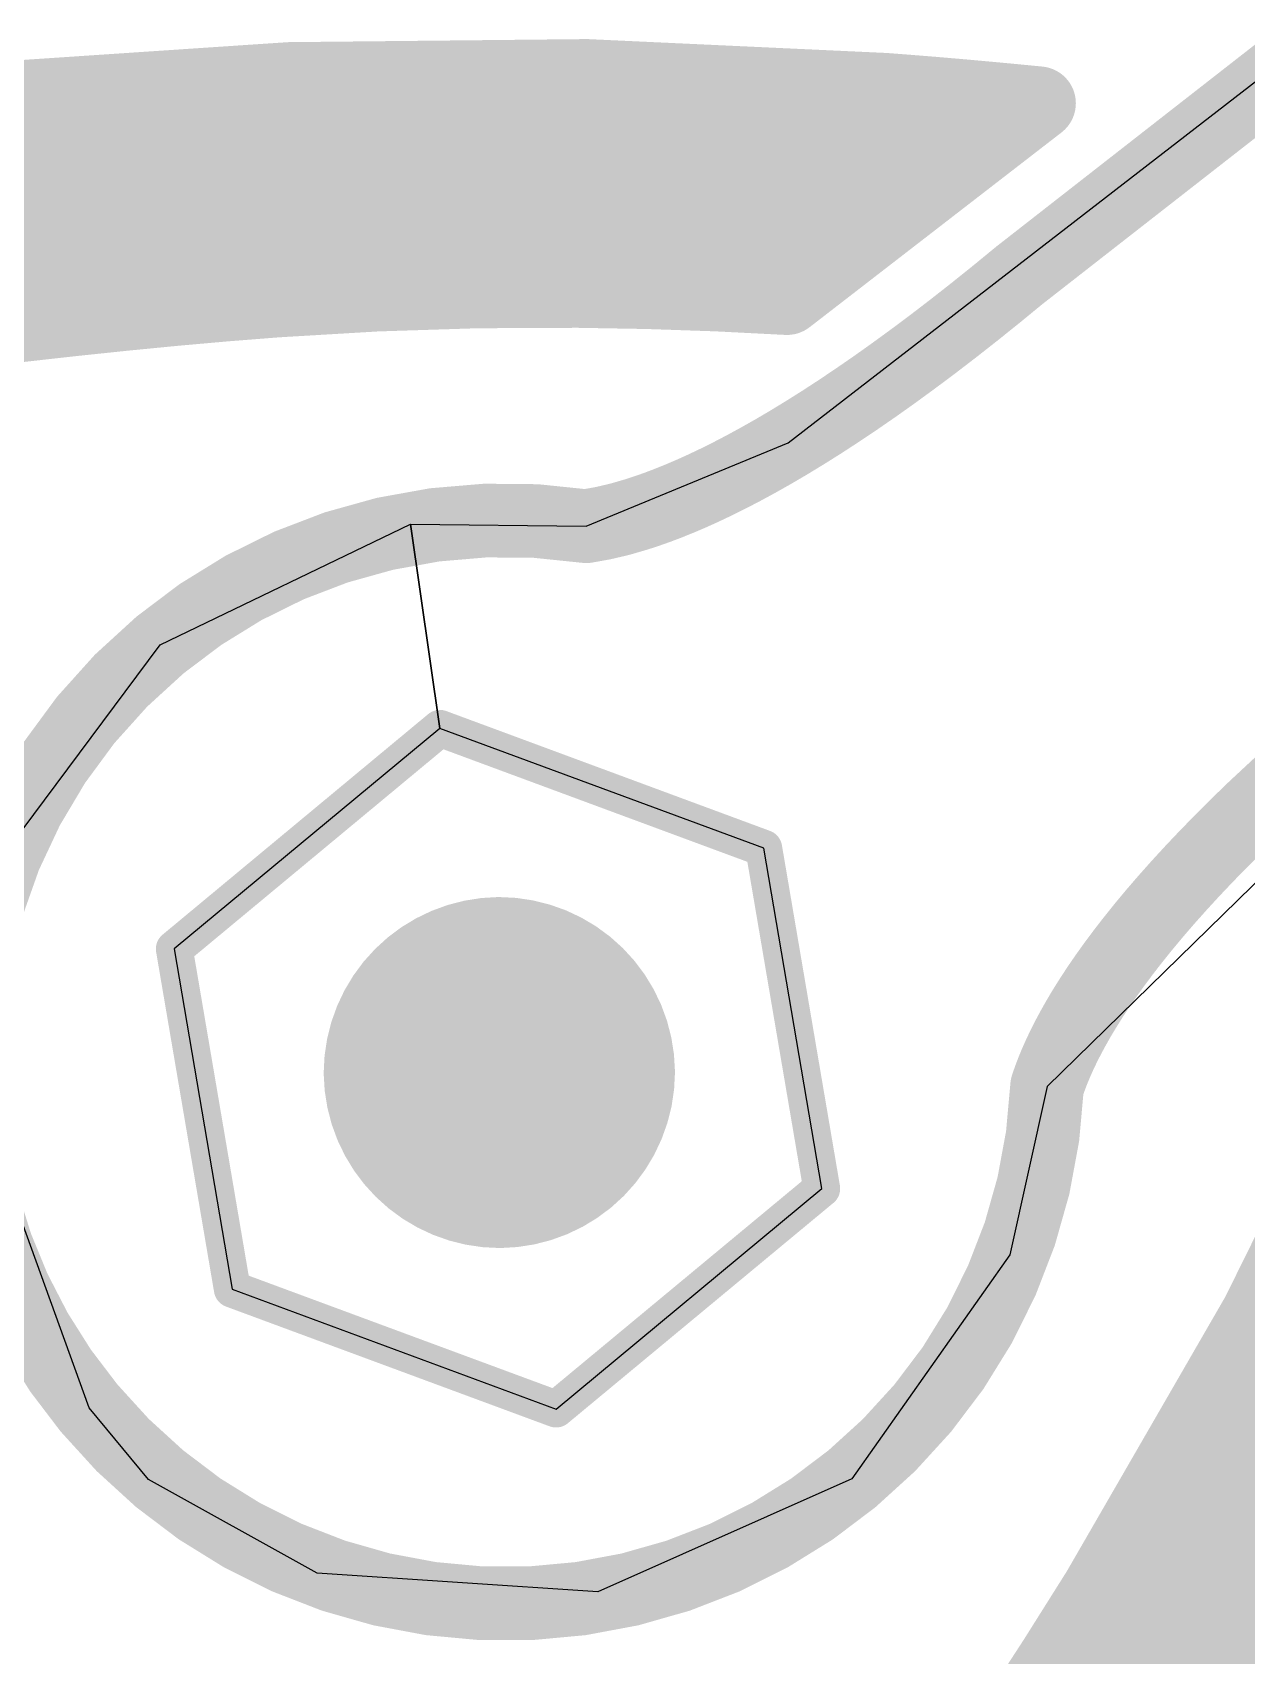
# Model space of a CAD drawing. Header units: inches. Extents: x 1.54 to 6.34, y 2.18 to 2.72.
# Drawn here: x 1.6438 to 1.7086, y 2.5396 to 2.6263 of the extents above; entities that cross this region are included whole.
import ezdxf

# ---------------------------------------------------------------- set-up
doc = ezdxf.new("R2010")
doc.units = ezdxf.units.IN
doc.header["$MEASUREMENT"] = 0
doc.layers.add('Top Overlay', color=2, linetype='Continuous')

msp = doc.modelspace()

# ---------------------------------------------------------------- hatches: boundary and pattern name
at = {"layer": 'Top Overlay'}
for points in [[(1.6141732, 2.6181102), (1.6157036, 2.6071423), (1.6486666, 2.6112263), (1.6729236, 2.6124609), (1.6840986, 2.6120793), (1.6975556, 2.6224813), (1.663, 2.624), (1.6301177, 2.6213294), (1.6133947, 2.6185634)], [(1.7372174, 2.5930238), (1.7184923, 2.5505314), (1.694, 2.512), (1.6727896, 2.4890633), (1.6524628, 2.472322), (1.6311396, 2.4623118), (1.618, 2.462), (1.6042979, 2.4665331), (1.5967119, 2.4759183), (1.5921053, 2.4910759), (1.5914962, 2.5037194), (1.5929186, 2.5190523), (1.6040556, 2.5159743), (1.6030099, 2.500468), (1.6050741, 2.4862021), (1.6086026, 2.4787507), (1.6154798, 2.4734727), (1.6223642, 2.4725673), (1.633, 2.473), (1.64703, 2.4827083), (1.663, 2.496), (1.6935516, 2.5320562), (1.715, 2.57), (1.7233756, 2.5888333), (1.7307816, 2.5956493)], [(1.6687076, 2.5781303), (1.674, 2.576), (1.6761486, 2.5707553), (1.674, 2.565), (1.6687665, 2.5633252), (1.664, 2.566), (1.6613245, 2.5706961), (1.665, 2.577)]]:
    msp.add_hatch(color=2, dxfattribs=at).paths.add_polyline_path(points)

# ---------------------------------------------------------------- linework, layer by layer
for p, q in [((1.6841666, 2.6043521), (1.7668981, 2.6683645)), ((1.7795276, 2.6496063), (1.6979885, 2.5699893)), ((1.6733756, 2.5998993), (1.6841666, 2.6043521)), ((1.6506175, 2.5935564), (1.664, 2.6)), ((1.6655636, 2.5891063), (1.664, 2.6)), ((1.664, 2.6), (1.6733756, 2.5998993)), ((1.664, 2.6), (1.6655636, 2.5891063)), ((1.642, 2.582), (1.6506175, 2.5935564)), ((1.6655636, 2.5891063), (1.6513796, 2.5773293)), ((1.6828566, 2.5827043), (1.6655636, 2.5891063)), ((1.6859536, 2.5645283), (1.6828566, 2.5827043)), ((1.6513796, 2.5773293), (1.6544776, 2.5591573)), ((1.6468246, 2.5528173), (1.6401606, 2.5712743)), ((1.6979885, 2.5699893), (1.696, 2.561)), ((1.6717666, 2.5527593), (1.6859536, 2.5645283)), ((1.696, 2.561), (1.6875636, 2.5490323)), ((1.6544776, 2.5591573), (1.6717666, 2.5527593)), ((1.65, 2.549), (1.6468246, 2.5528173)), ((1.659, 2.544), (1.65, 2.549)), ((1.6875636, 2.5490323), (1.674, 2.543)), ((1.674, 2.543), (1.659, 2.544))]:
    msp.add_line(p, q, dxfattribs=at)
for points, const_width in [([(1.7060513, 2.6207449), (1.7290404, 2.6386843)], 0.003937), ([(1.6892736, 2.6232043), (1.6901188, 2.6231409)], 0.003937), ([(1.6901188, 2.6231409), (1.691796, 2.6230071)], 0.003937), ([(1.6840986, 2.6120793), (1.6975556, 2.6224813)], 0.003937), ([(1.6840986, 2.6120793), (1.6975556, 2.6224813)], 0.003937), ([(1.691796, 2.6230071), (1.6934574, 2.6228649)], 0.003937), ([(1.6934574, 2.6228649), (1.6951051, 2.6227157)], 0.003937), ([(1.6951051, 2.6227157), (1.6959245, 2.6226388)], 0.003937), ([(1.6959245, 2.6226388), (1.6975556, 2.6224813)], 0.003937), ([(1.7009515, 2.6167638), (1.7060513, 2.6207449)], 0.003937), ([(1.6964926, 2.6132823), (1.7009515, 2.6167638)], 0.003937), ([(1.6541032, 2.6117324), (1.6568166, 2.6119463)], 0.003937), ([(1.643233, 2.6106377), (1.6459482, 2.6109407)], 0.003937), ([(1.6459482, 2.6109407), (1.6486666, 2.6112263)], 0.003937), ([(1.6486666, 2.6112263), (1.6513858, 2.6114913)], 0.003937), ([(1.6513858, 2.6114913), (1.6541032, 2.6117324)], 0.003937), ([(1.6405234, 2.6103206), (1.643233, 2.6106377)], 0.003937), ([(1.6513796, 2.5773293), (1.6655636, 2.5891063)], 0.0019685), ([(1.6655636, 2.5891063), (1.6828566, 2.5827043)], 0.0019685), ([(1.6828566, 2.5827043), (1.6859536, 2.5645283)], 0.0019685), ([(1.6513796, 2.5773293), (1.6544776, 2.5591573)], 0.0019685), ([(1.6717666, 2.5527593), (1.6859536, 2.5645283)], 0.0019685), ([(1.6544776, 2.5591573), (1.6717666, 2.5527593)], 0.0019685)]:
    msp.add_lwpolyline(points, dxfattribs=dict(at, const_width=const_width))
at = {"layer": 'Top Overlay', "const_width": 0.003937}
for points in [[(1.6416609, 2.6227135, -0.0425312754462123), (1.6892736, 2.6232043)], [(1.6964926, 2.6132823, -0.0081977429146186), (1.6929807, 2.6104609)], [(1.6568166, 2.6119463, -0.0206124938510385), (1.6729236, 2.6124609)], [(1.6729236, 2.6124609, -0.0126376606263574), (1.6840987, 2.6120793)], [(1.6929807, 2.6104609, -0.0090666032042008), (1.6897624, 2.6080531)], [(1.6897625, 2.6080531, -0.0100534380771479), (1.6868278, 2.6060273)], [(1.6868278, 2.6060273, -0.0111725070261735), (1.6841666, 2.6043521)], [(1.6841666, 2.6043522, -0.012436935190433), (1.6817688, 2.6029961)], [(1.6817687, 2.6029961, -0.0138563719950951), (1.6796241, 2.6019276)], [(1.6796241, 2.6019275, -0.0154332894340502), (1.6777225, 2.6011151)], [(1.6777226, 2.601115, -0.017157595995801), (1.6760541, 2.6005272)], [(1.6506176, 2.5935563, -0.2137754469454151), (1.6733756, 2.5998993)], [(1.676054, 2.6005273, -0.0398405233108291), (1.6733756, 2.5998993)], [(1.6401605, 2.5712743, -0.2237103159740812), (1.6506175, 2.5935564)], [(1.7090155, 2.5847914, -0.0178300392351002), (1.7154187, 2.5904742)], [(1.7233566, 2.5888373, -0.0483059127777593), (1.7007183, 2.5430672)], [(1.7064777, 2.58226, -0.0103802046675538), (1.7090155, 2.5847915)], [(1.7043377, 2.5799303, -0.0115127951237169), (1.7064776, 2.58226)], [(1.7025624, 2.5777988, -0.0127820654665026), (1.7043377, 2.5799303)], [(1.6613246, 2.5706963, -0.4106585694341844), (1.6687077, 2.5781304)], [(1.6687076, 2.5781303, -0.4114974332547543), (1.6761486, 2.5707553)], [(1.7011185, 2.575862, -0.0141918689424502), (1.7025625, 2.5777988)], [(1.6999726, 2.5741161, -0.0157363936294234), (1.7011186, 2.5758619)], [(1.6990911, 2.5725579, -0.0173941529553821), (1.6999725, 2.5741162)], [(1.6984409, 2.5711835, -0.0191204079031133), (1.6990911, 2.5725579)], [(1.6468246, 2.5528173, -0.1754501904674433), (1.6401606, 2.5712743)], [(1.6979886, 2.5699893, -0.0208388692858059), (1.6984409, 2.5711834)], [(1.6687666, 2.5633253, -0.410568451888091), (1.6613246, 2.5706963)], [(1.6761486, 2.5707553, -0.4110103500764024), (1.6687666, 2.5633253)], [(1.6979885, 2.5699893, -0.2120259644770764), (1.6875635, 2.5490323)], [(1.6619577, 2.5087513, -0.0581152165513748), (1.6279608, 2.5583716)], [(1.6875636, 2.5490323, -0.4143675139461365), (1.6468246, 2.5528173)], [(1.7184923, 2.5505314, -0.0757479333156054), (1.6727896, 2.4890633)], [(1.7007183, 2.5430672, -0.011491215613196), (1.6935516, 2.5320562)]]:
    msp.add_lwpolyline(points, format="xyb", dxfattribs=at)
at = {"layer": 'Top Overlay'}
for points, const_width in [([(1.6882894, 2.6232043, 1), (1.6902578, 2.6232043, 1)], 0.0019685), ([(1.6882894, 2.6232043, 1), (1.6902578, 2.6232043, 1)], 0.0019685), ([(1.6891346, 2.6231409, 1), (1.691103, 2.6231409, 1)], 0.0019685), ([(1.6891346, 2.6231409, 1), (1.691103, 2.6231409, 1)], 0.0019685), ([(1.6908118, 2.6230071, 1), (1.6927802, 2.6230071, 1)], 0.0019685), ([(1.6908118, 2.6230071, 1), (1.6927802, 2.6230071, 1)], 0.0019685), ([(1.6924732, 2.6228649, 1), (1.6944416, 2.6228649, 1)], 0.0019685), ([(1.6924732, 2.6228649, 1), (1.6944416, 2.6228649, 1)], 0.0019685), ([(1.6941209, 2.6227157, 1), (1.6960893, 2.6227157, 1)], 0.0019685), ([(1.6941209, 2.6227157, 1), (1.6960893, 2.6227157, 1)], 0.0019685), ([(1.6949403, 2.6226388, 1), (1.6969087, 2.6226388, 1)], 0.0019685), ([(1.6949403, 2.6226388, 1), (1.6969087, 2.6226388, 1)], 0.0019685), ([(1.6965714, 2.6224813, 1), (1.6985398, 2.6224813, 1)], 0.0019685), ([(1.6965714, 2.6224813, 1), (1.6985398, 2.6224813, 1)], 0.0019685), ([(1.6965714, 2.6224813, 1), (1.6985398, 2.6224813, 1)], 0.0019685), ([(1.7050671, 2.6207449, 1), (1.7070355, 2.6207449, 1)], 0.0019685), ([(1.7050671, 2.6207449, 1), (1.7070355, 2.6207449, 1)], 0.0019685), ([(1.6999673, 2.6167638, 1), (1.7019357, 2.6167638, 1)], 0.0019685), ([(1.6999673, 2.6167638, 1), (1.7019357, 2.6167638, 1)], 0.0019685), ([(1.6955084, 2.6132823, 1), (1.6974768, 2.6132823, 1)], 0.0019685), ([(1.6955084, 2.6132823, 1), (1.6974768, 2.6132823, 1)], 0.0019685), ([(1.6558324, 2.6119463, 1), (1.6578008, 2.6119463, 1)], 0.0019685), ([(1.6558324, 2.6119463, 1), (1.6578008, 2.6119463, 1)], 0.0019685), ([(1.6719394, 2.6124609, 1), (1.6739078, 2.6124609, 1)], 0.0019685), ([(1.6719394, 2.6124609, 1), (1.6739078, 2.6124609, 1)], 0.0019685), ([(1.6831144, 2.6120793, 1), (1.6850828, 2.6120793, 1)], 0.0019685), ([(1.6831144, 2.6120793, 1), (1.6850828, 2.6120793, 1)], 0.0019685), ([(1.6831145, 2.6120793, 1), (1.6850829, 2.6120793, 1)], 0.0019685), ([(1.644964, 2.6109407, 1), (1.6469324, 2.6109407, 1)], 0.0019685), ([(1.644964, 2.6109407, 1), (1.6469324, 2.6109407, 1)], 0.0019685), ([(1.6476824, 2.6112263, 1), (1.6496508, 2.6112263, 1)], 0.0019685), ([(1.6476824, 2.6112263, 1), (1.6496508, 2.6112263, 1)], 0.0019685), ([(1.6504016, 2.6114913, 1), (1.65237, 2.6114913, 1)], 0.0019685), ([(1.6504016, 2.6114913, 1), (1.65237, 2.6114913, 1)], 0.0019685), ([(1.653119, 2.6117324, 1), (1.6550874, 2.6117324, 1)], 0.0019685), ([(1.653119, 2.6117324, 1), (1.6550874, 2.6117324, 1)], 0.0019685), ([(1.6422488, 2.6106377, 1), (1.6442172, 2.6106377, 1)], 0.0019685), ([(1.6422488, 2.6106377, 1), (1.6442172, 2.6106377, 1)], 0.0019685), ([(1.6919965, 2.6104609, 1), (1.6939649, 2.6104609, 1)], 0.0019685), ([(1.6919965, 2.6104609, 1), (1.6939649, 2.6104609, 1)], 0.0019685), ([(1.6887782, 2.6080531, 1), (1.6907466, 2.6080531, 1)], 0.0019685), ([(1.6887783, 2.6080531, 1), (1.6907467, 2.6080531, 1)], 0.0019685), ([(1.6858436, 2.6060273, 1), (1.687812, 2.6060273, 1)], 0.0019685), ([(1.6858436, 2.6060273, 1), (1.687812, 2.6060273, 1)], 0.0019685), ([(1.6831824, 2.6043522, 1), (1.6851508, 2.6043522, 1)], 0.0019685), ([(1.6831824, 2.6043521, 1), (1.6851508, 2.6043521, 1)], 0.0019685), ([(1.6807845, 2.6029961, 1), (1.6827529, 2.6029961, 1)], 0.0019685), ([(1.6807846, 2.6029961, 1), (1.682753, 2.6029961, 1)], 0.0019685), ([(1.6786399, 2.6019276, 1), (1.6806083, 2.6019276, 1)], 0.0019685), ([(1.6786399, 2.6019275, 1), (1.6806083, 2.6019275, 1)], 0.0019685), ([(1.6767383, 2.6011151, 1), (1.6787067, 2.6011151, 1)], 0.0019685), ([(1.6767384, 2.601115, 1), (1.6787068, 2.601115, 1)], 0.0019685), ([(1.6723914, 2.5998993, 1), (1.6743598, 2.5998993, 1)], 0.0019685), ([(1.6723914, 2.5998993, 1), (1.6743598, 2.5998993, 1)], 0.0019685), ([(1.6750698, 2.6005273, 1), (1.6770382, 2.6005273, 1)], 0.0019685), ([(1.6750699, 2.6005272, 1), (1.6770383, 2.6005272, 1)], 0.0019685), ([(1.6496333, 2.5935564, 1), (1.6516017, 2.5935564, 1)], 0.0019685), ([(1.6496334, 2.5935563, 1), (1.6516018, 2.5935563, 1)], 0.0019685), ([(1.6650715, 2.5891063, 1), (1.6660557, 2.5891063, 1)], 0.0009842), ([(1.6650715, 2.5891063, 1), (1.6660557, 2.5891063, 1)], 0.0009842), ([(1.7080313, 2.5847915, 1), (1.7099997, 2.5847915, 1)], 0.0019685), ([(1.7080313, 2.5847914, 1), (1.7099997, 2.5847914, 1)], 0.0019685), ([(1.6823645, 2.5827043, 1), (1.6833487, 2.5827043, 1)], 0.0009842), ([(1.6823645, 2.5827043, 1), (1.6833487, 2.5827043, 1)], 0.0009842), ([(1.7054934, 2.58226, 1), (1.7074618, 2.58226, 1)], 0.0019685), ([(1.7054935, 2.58226, 1), (1.7074619, 2.58226, 1)], 0.0019685), ([(1.7033535, 2.5799303, 1), (1.7053219, 2.5799303, 1)], 0.0019685), ([(1.7033535, 2.5799303, 1), (1.7053219, 2.5799303, 1)], 0.0019685), ([(1.6677234, 2.5781303, 1), (1.6696918, 2.5781303, 1)], 0.0019685), ([(1.6677235, 2.5781304, 1), (1.6696919, 2.5781304, 1)], 0.0019685), ([(1.7015782, 2.5777988, 1), (1.7035466, 2.5777988, 1)], 0.0019685), ([(1.7015783, 2.5777988, 1), (1.7035467, 2.5777988, 1)], 0.0019685), ([(1.6508875, 2.5773293, 1), (1.6518717, 2.5773293, 1)], 0.0009842), ([(1.6508875, 2.5773293, 1), (1.6518717, 2.5773293, 1)], 0.0009842), ([(1.7001343, 2.575862, 1), (1.7021027, 2.575862, 1)], 0.0019685), ([(1.7001344, 2.5758619, 1), (1.7021028, 2.5758619, 1)], 0.0019685), ([(1.6989883, 2.5741162, 1), (1.7009567, 2.5741162, 1)], 0.0019685), ([(1.6989884, 2.5741161, 1), (1.7009568, 2.5741161, 1)], 0.0019685), ([(1.6981069, 2.5725579, 1), (1.7000753, 2.5725579, 1)], 0.0019685), ([(1.6981069, 2.5725579, 1), (1.7000753, 2.5725579, 1)], 0.0019685), ([(1.6974567, 2.5711835, 1), (1.6994251, 2.5711835, 1)], 0.0019685), ([(1.6974567, 2.5711834, 1), (1.6994251, 2.5711834, 1)], 0.0019685), ([(1.6603404, 2.5706963, 1), (1.6623088, 2.5706963, 1)], 0.0019685), ([(1.6603404, 2.5706963, 1), (1.6623088, 2.5706963, 1)], 0.0019685), ([(1.6751644, 2.5707553, 1), (1.6771328, 2.5707553, 1)], 0.0019685), ([(1.6751644, 2.5707553, 1), (1.6771328, 2.5707553, 1)], 0.0019685), ([(1.6970043, 2.5699893, 1), (1.6989727, 2.5699893, 1)], 0.0019685), ([(1.6970044, 2.5699893, 1), (1.6989728, 2.5699893, 1)], 0.0019685), ([(1.6677824, 2.5633253, 1), (1.6697508, 2.5633253, 1)], 0.0019685), ([(1.6677824, 2.5633253, 1), (1.6697508, 2.5633253, 1)], 0.0019685), ([(1.6854615, 2.5645283, 1), (1.6864457, 2.5645283, 1)], 0.0009842), ([(1.6854615, 2.5645283, 1), (1.6864457, 2.5645283, 1)], 0.0009842), ([(1.6539855, 2.5591573, 1), (1.6549697, 2.5591573, 1)], 0.0009842), ([(1.6539855, 2.5591573, 1), (1.6549697, 2.5591573, 1)], 0.0009842), ([(1.6458404, 2.5528173, 1), (1.6478088, 2.5528173, 1)], 0.0019685), ([(1.6458404, 2.5528173, 1), (1.6478088, 2.5528173, 1)], 0.0019685), ([(1.6712745, 2.5527593, 1), (1.6722587, 2.5527593, 1)], 0.0009842), ([(1.6712745, 2.5527593, 1), (1.6722587, 2.5527593, 1)], 0.0009842), ([(1.6865793, 2.5490323, 1), (1.6885477, 2.5490323, 1)], 0.0019685), ([(1.6865794, 2.5490323, 1), (1.6885478, 2.5490323, 1)], 0.0019685), ([(1.6997341, 2.5430672, 1), (1.7017025, 2.5430672, 1)], 0.0019685), ([(1.6997341, 2.5430672, 1), (1.7017025, 2.5430672, 1)], 0.0019685)]:
    msp.add_lwpolyline(points, format="xyb", close=True, dxfattribs=dict(at, const_width=const_width))

doc.saveas('drawing.dxf')
